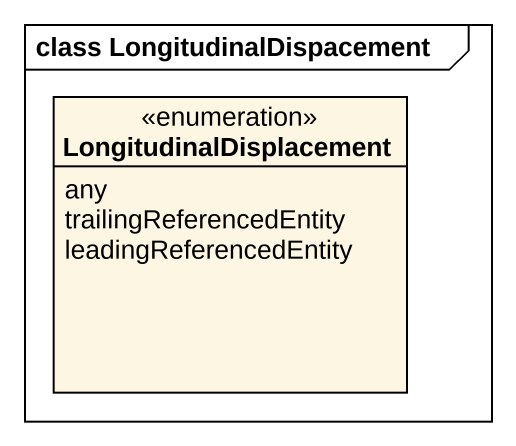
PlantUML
@startuml
mainframe class LongitudinalDispacement
hide circle
hide empty members
enum LongitudinalDisplacement {
  any
  trailingReferencedEntity
  leadingReferencedEntity
}
@enduml
